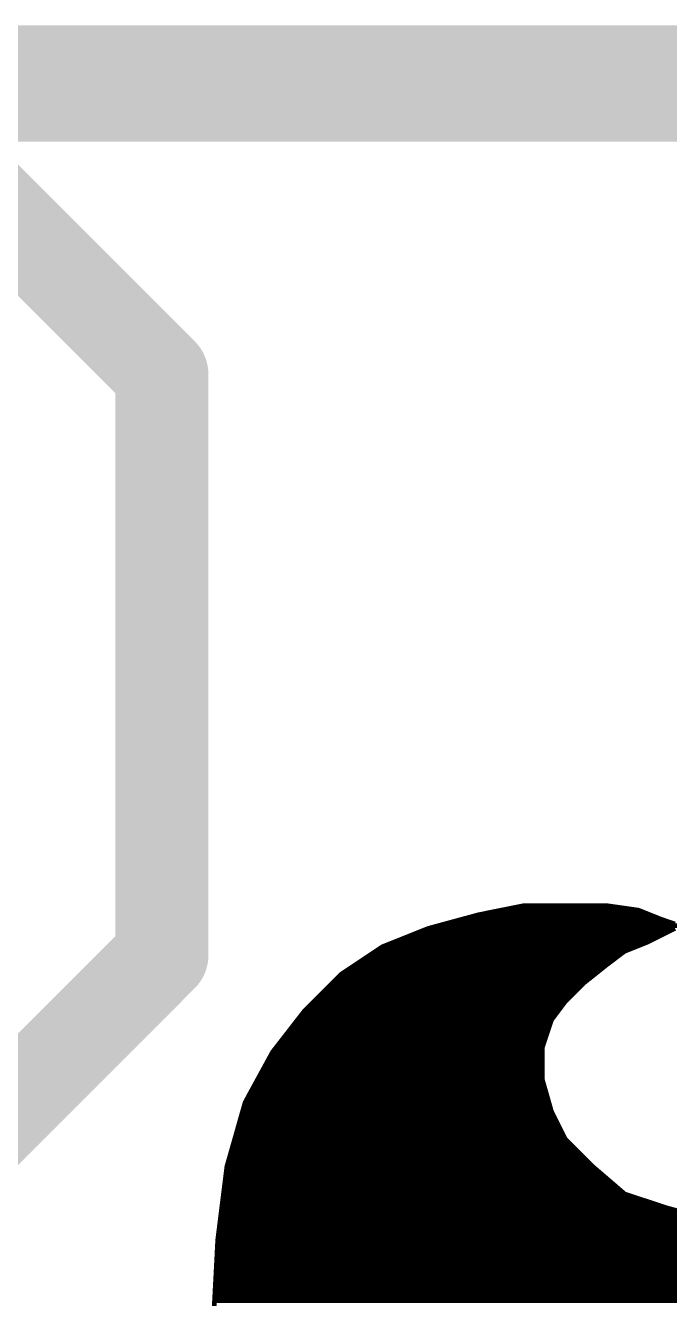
# Model space of a CAD drawing. Extents: x -0.1 to 23, y -0.1 to 23.
# Drawn here: x 17.482 to 18.89, y 20.205 to 22.987 of the extents above; entities that cross this region are included whole.
import ezdxf

# ---------------------------------------------------------------- set-up
doc = ezdxf.new("R2010")
doc.units = 0
for name, color, linetype in [('1', 12, 'CONTINUOUS'), ('16', 132, 'CONTINUOUS'), ('20', 53, 'CONTINUOUS'), ('21', 253, 'CONTINUOUS')]:
    doc.layers.add(name, color=color, linetype=linetype)

msp = doc.modelspace()

# ---------------------------------------------------------------- linework, layer by layer
at = {"layer": '1', "const_width": 0.254}
msp.add_lwpolyline([(22.86, 22.86), (0, 22.86)], dxfattribs=at)
at = {"layer": '16', "const_width": 0.254}
msp.add_lwpolyline([(22.86, 22.86), (0, 22.86)], dxfattribs=at)
at = {"layer": '20', "const_width": 0.2032}
msp.add_lwpolyline([(22.86, 22.86), (0, 22.86)], dxfattribs=at)
at = {"layer": '21'}
for points, const_width in [([(17.145, 22.86), (17.78, 22.225)], 0.2032), ([(17.78, 22.225), (17.78, 20.955)], 0.2032), ([(18.5719, 21.0638), (18.4719, 21.0437)], 0.01), ([(18.5531, 21.06), (18.7781, 21.06)], 0.01), ([(18.7519, 21.0638), (18.5719, 21.0638)], 0.01), ([(18.8219, 21.0538), (18.7519, 21.0638)], 0.01), ([(17.78, 20.955), (17.145, 20.32)], 0.2032), ([(18.4719, 21.0437), (18.3619, 21.0138)], 0.01), ([(18.4215, 21.03), (18.8831, 21.03)], 0.01), ([(18.4581, 21.04), (18.8562, 21.04)], 0.01), ([(18.5031, 21.05), (18.8313, 21.05)], 0.01), ([(18.8719, 21.0338), (18.8219, 21.0538)], 0.01), ([(18.9019, 21.0237), (18.8719, 21.0338)], 0.01), ([(18.3619, 21.0138), (18.2619, 20.9738)], 0.01), ([(18.3275, 21), (18.8744, 21)], 0.01), ([(18.3525, 21.01), (18.8944, 21.01)], 0.01), ([(18.3848, 21.02), (18.9081, 21.02)], 0.01), ([(18.8419, 20.9838), (18.8819, 21.0038)], 0.01), ([(18.8819, 21.0038), (18.9019, 21.0138)], 0.01), ([(18.2619, 20.9738), (18.1719, 20.9138)], 0.01), ([(18.2775, 20.98), (18.8325, 20.98)], 0.01), ([(18.3025, 20.99), (18.8544, 20.99)], 0.01), ([(18.7919, 20.9638), (18.8419, 20.9838)], 0.01), ([(18.2263, 20.95), (18.7735, 20.95)], 0.01), ([(18.2413, 20.96), (18.7869, 20.96)], 0.01), ([(18.2563, 20.97), (18.8075, 20.97)], 0.01), ([(18.7519, 20.9337), (18.7919, 20.9638)], 0.01), ([(18.1813, 20.92), (18.7347, 20.92)], 0.01), ([(18.1962, 20.93), (18.7472, 20.93)], 0.01), ([(18.2112, 20.94), (18.7602, 20.94)], 0.01), ([(18.7019, 20.8938), (18.7519, 20.9337)], 0.01), ([(18.1719, 20.9138), (18.0919, 20.8338)], 0.01), ([(18.1481, 20.89), (18.6981, 20.89)], 0.01), ([(18.1581, 20.9), (18.7097, 20.9)], 0.01), ([(18.1681, 20.91), (18.7222, 20.91)], 0.01), ([(18.6619, 20.8538), (18.7019, 20.8938)], 0.01), ([(18.1281, 20.87), (18.6781, 20.87)], 0.01), ([(18.1381, 20.88), (18.6881, 20.88)], 0.01), ([(18.0919, 20.8338), (18.0219, 20.7438)], 0.01), ([(18.0981, 20.84), (18.6516, 20.84)], 0.01), ([(18.1081, 20.85), (18.6591, 20.85)], 0.01), ([(18.1181, 20.86), (18.6681, 20.86)], 0.01), ([(18.6319, 20.8138), (18.6619, 20.8538)], 0.01), ([(18.0734, 20.81), (18.6306, 20.81)], 0.01), ([(18.0812, 20.82), (18.6366, 20.82)], 0.01), ([(18.089, 20.83), (18.6441, 20.83)], 0.01), ([(18.6119, 20.7538), (18.6319, 20.8138)], 0.01), ([(18.0501, 20.78), (18.6206, 20.78)], 0.01), ([(18.0579, 20.79), (18.624, 20.79)], 0.01), ([(18.0656, 20.8), (18.6273, 20.8)], 0.01), ([(18.0267, 20.75), (18.6119, 20.75)], 0.01), ([(18.0345, 20.76), (18.614, 20.76)], 0.01), ([(18.0423, 20.77), (18.6173, 20.77)], 0.01), ([(18.6119, 20.6837), (18.6119, 20.7538)], 0.01), ([(18.0219, 20.7438), (17.9619, 20.6338)], 0.01), ([(18.0144, 20.73), (18.6119, 20.73)], 0.01), ([(18.0198, 20.74), (18.6119, 20.74)], 0.01), ([(17.998, 20.7), (18.6119, 20.7)], 0.01), ([(18.0035, 20.71), (18.6119, 20.71)], 0.01), ([(18.0089, 20.72), (18.6119, 20.72)], 0.01), ([(17.9817, 20.67), (18.6158, 20.67)], 0.01), ([(17.9871, 20.68), (18.6129, 20.68)], 0.01), ([(17.9926, 20.69), (18.6119, 20.69)], 0.01), ([(18.6319, 20.6137), (18.6119, 20.6837)], 0.01), ([(17.9653, 20.64), (18.6244, 20.64)], 0.01), ([(17.9707, 20.65), (18.6215, 20.65)], 0.01), ([(17.9762, 20.66), (18.6187, 20.66)], 0.01), ([(17.9619, 20.6338), (17.9219, 20.4938)], 0.01), ([(17.9551, 20.61), (18.6337, 20.61)], 0.01), ([(17.9579, 20.62), (18.6301, 20.62)], 0.01), ([(17.9608, 20.63), (18.6272, 20.63)], 0.01), ([(18.6619, 20.5538), (18.6319, 20.6137)], 0.01), ([(17.9494, 20.59), (18.6438, 20.59)], 0.01), ([(17.9522, 20.6), (18.6388, 20.6)], 0.01), ([(17.9408, 20.56), (18.6588, 20.56)], 0.01), ([(17.9437, 20.57), (18.6538, 20.57)], 0.01), ([(17.9465, 20.58), (18.6487, 20.58)], 0.01), ([(17.9322, 20.53), (18.6856, 20.53)], 0.01), ([(17.9351, 20.54), (18.6756, 20.54)], 0.01), ([(17.9379, 20.55), (18.6656, 20.55)], 0.01), ([(18.7219, 20.4938), (18.6619, 20.5538)], 0.01), ([(17.9237, 20.5), (18.7156, 20.5)], 0.01), ([(17.9265, 20.51), (18.7056, 20.51)], 0.01), ([(17.9294, 20.52), (18.6956, 20.52)], 0.01), ([(17.9219, 20.4938), (17.9019, 20.3338)], 0.01), ([(17.9202, 20.48), (18.7379, 20.48)], 0.01), ([(17.9214, 20.49), (18.7263, 20.49)], 0.01), ([(18.7919, 20.4337), (18.7219, 20.4938)], 0.01), ([(17.9164, 20.45), (18.7729, 20.45)], 0.01), ([(17.9177, 20.46), (18.7613, 20.46)], 0.01), ([(17.9189, 20.47), (18.7496, 20.47)], 0.01), ([(17.9127, 20.42), (18.8331, 20.42)], 0.01), ([(17.9139, 20.43), (18.8031, 20.43)], 0.01), ([(17.9152, 20.44), (18.7846, 20.44)], 0.01), ([(18.8819, 20.4038), (18.7919, 20.4337)], 0.01), ([(17.9089, 20.39), (18.9323, 20.39)], 0.01), ([(17.9102, 20.4), (18.8956, 20.4)], 0.01), ([(17.9114, 20.41), (18.8631, 20.41)], 0.01), ([(18.9919, 20.3738), (18.8819, 20.4038)], 0.01), ([(17.9052, 20.36), (21.2453, 20.36)], 0.01), ([(17.9064, 20.37), (21.2481, 20.37)], 0.01), ([(17.9077, 20.38), (18.969, 20.38)], 0.01), ([(17.9019, 20.3338), (17.8919, 20.1438)], 0.01), ([(17.9027, 20.34), (21.2397, 20.34)], 0.01), ([(17.9039, 20.35), (21.2425, 20.35)], 0.01), ([(17.9006, 20.31), (21.2314, 20.31)], 0.01), ([(17.9012, 20.32), (21.2342, 20.32)], 0.01), ([(17.9017, 20.33), (21.2369, 20.33)], 0.01), ([(17.899, 20.28), (21.2231, 20.28)], 0.01), ([(17.8996, 20.29), (21.2258, 20.29)], 0.01), ([(17.9001, 20.3), (21.2286, 20.3)], 0.01), ([(17.8975, 20.25), (21.2147, 20.25)], 0.01), ([(17.898, 20.26), (21.2175, 20.26)], 0.01), ([(17.8985, 20.27), (21.2203, 20.27)], 0.01), ([(17.8964, 20.23), (21.2092, 20.23)], 0.01), ([(17.8969, 20.24), (21.2119, 20.24)], 0.01), ([(17.8948, 20.2), (21.2008, 20.2)], 0.01), ([(17.8954, 20.21), (21.2036, 20.21)], 0.01), ([(17.8959, 20.22), (21.2064, 20.22)], 0.01)]:
    msp.add_lwpolyline(points, dxfattribs=dict(at, const_width=const_width))
for points, const_width in [([(17.8308, 22.225, 1), (17.7292, 22.225)], 0.1016), ([(17.7441, 22.1891, 1), (17.8159, 22.2609)], 0.1016), ([(18.5531, 21.0625, 1), (18.5531, 21.0575)], 0.005), ([(18.5719, 21.0663, 1), (18.5719, 21.0613)], 0.005), ([(18.5724, 21.0613, 1), (18.5714, 21.0662)], 0.005), ([(18.7522, 21.0662, 1), (18.7515, 21.0613)], 0.005), ([(18.7519, 21.0613, 1), (18.7519, 21.0663)], 0.005), ([(18.7781, 21.0575, 1), (18.7781, 21.0625)], 0.005), ([(17.8159, 20.9191, 1), (17.7441, 20.9909)], 0.1016), ([(18.4215, 21.0325, 1), (18.4215, 21.0275)], 0.005), ([(18.4581, 21.0425, 1), (18.4581, 21.0375)], 0.005), ([(18.4714, 21.0462, 1), (18.4724, 21.0413)], 0.005), ([(18.4725, 21.0413, 1), (18.4712, 21.0462)], 0.005), ([(18.5031, 21.0525, 1), (18.5031, 21.0475)], 0.005), ([(18.8228, 21.0561, 1), (18.8209, 21.0514)], 0.005), ([(18.8215, 21.0513, 1), (18.8222, 21.0562)], 0.005), ([(18.8313, 21.0475, 1), (18.8313, 21.0525)], 0.005), ([(18.8562, 21.0375, 1), (18.8562, 21.0425)], 0.005), ([(18.8727, 21.0361, 1), (18.8711, 21.0314)], 0.005), ([(18.8709, 21.0314, 1), (18.8728, 21.0361)], 0.005), ([(18.8831, 21.0275, 1), (18.8831, 21.0325)], 0.005), ([(17.7292, 20.955, 1), (17.8308, 20.955)], 0.1016), ([(18.3275, 21.0025, 1), (18.3275, 20.9975)], 0.005), ([(18.3525, 21.0125, 1), (18.3525, 21.0075)], 0.005), ([(18.3612, 21.0162, 1), (18.3625, 21.0113)], 0.005), ([(18.3628, 21.0114, 1), (18.3609, 21.0161)], 0.005), ([(18.3848, 21.0225, 1), (18.3848, 21.0175)], 0.005), ([(18.8744, 20.9975, 1), (18.8744, 21.0025)], 0.005), ([(18.8808, 21.006, 1), (18.883, 21.0015)], 0.005), ([(18.883, 21.0015, 1), (18.8808, 21.006)], 0.005), ([(18.2609, 20.9761, 1), (18.2628, 20.9714)], 0.005), ([(18.2633, 20.9717, 1), (18.2605, 20.9758)], 0.005), ([(18.2775, 20.9825, 1), (18.2775, 20.9775)], 0.005), ([(18.3025, 20.9925, 1), (18.3025, 20.9875)], 0.005), ([(18.8325, 20.9775, 1), (18.8325, 20.9825)], 0.005), ([(18.8408, 20.986, 1), (18.843, 20.9815)], 0.005), ([(18.8428, 20.9814, 1), (18.8409, 20.9861)], 0.005), ([(18.8544, 20.9875, 1), (18.8544, 20.9925)], 0.005), ([(18.2263, 20.9525, 1), (18.2263, 20.9475)], 0.005), ([(18.2413, 20.9625, 1), (18.2413, 20.9575)], 0.005), ([(18.2563, 20.9725, 1), (18.2563, 20.9675)], 0.005), ([(18.7735, 20.9475, 1), (18.7735, 20.9525)], 0.005), ([(18.7869, 20.9575, 1), (18.7869, 20.9625)], 0.005), ([(18.7909, 20.9661, 1), (18.7928, 20.9614)], 0.005), ([(18.7934, 20.9618, 1), (18.7904, 20.9657)], 0.005), ([(18.8075, 20.9675, 1), (18.8075, 20.9725)], 0.005), ([(18.1813, 20.9225, 1), (18.1813, 20.9175)], 0.005), ([(18.1962, 20.9325, 1), (18.1962, 20.9275)], 0.005), ([(18.2112, 20.9425, 1), (18.2112, 20.9375)], 0.005), ([(18.7347, 20.9175, 1), (18.7347, 20.9225)], 0.005), ([(18.7472, 20.9275, 1), (18.7472, 20.9325)], 0.005), ([(18.7504, 20.9357, 1), (18.7534, 20.9318)], 0.005), ([(18.7534, 20.9318, 1), (18.7503, 20.9357)], 0.005), ([(18.7602, 20.9375, 1), (18.7602, 20.9425)], 0.005), ([(18.1481, 20.8925, 1), (18.1481, 20.8875)], 0.005), ([(18.1581, 20.9025, 1), (18.1581, 20.8975)], 0.005), ([(18.1681, 20.9125, 1), (18.1681, 20.9075)], 0.005), ([(18.1705, 20.9158, 1), (18.1733, 20.9117)], 0.005), ([(18.1736, 20.912, 1), (18.1701, 20.9155)], 0.005), ([(18.6981, 20.8875, 1), (18.6981, 20.8925)], 0.005), ([(18.7003, 20.8957, 1), (18.7034, 20.8918)], 0.005), ([(18.7036, 20.892, 1), (18.7001, 20.8955)], 0.005), ([(18.7097, 20.8975, 1), (18.7097, 20.9025)], 0.005), ([(18.7222, 20.9075, 1), (18.7222, 20.9125)], 0.005), ([(18.1281, 20.8725, 1), (18.1281, 20.8675)], 0.005), ([(18.1381, 20.8825, 1), (18.1381, 20.8775)], 0.005), ([(18.6781, 20.8675, 1), (18.6781, 20.8725)], 0.005), ([(18.6881, 20.8775, 1), (18.6881, 20.8825)], 0.005), ([(18.0901, 20.8355, 1), (18.0936, 20.832)], 0.005), ([(18.0938, 20.8322, 1), (18.0899, 20.8353)], 0.005), ([(18.0981, 20.8425, 1), (18.0981, 20.8375)], 0.005), ([(18.1081, 20.8525, 1), (18.1081, 20.8475)], 0.005), ([(18.1181, 20.8625, 1), (18.1181, 20.8575)], 0.005), ([(18.6516, 20.8375, 1), (18.6516, 20.8425)], 0.005), ([(18.6591, 20.8475, 1), (18.6591, 20.8525)], 0.005), ([(18.6601, 20.8555, 1), (18.6636, 20.852)], 0.005), ([(18.6639, 20.8523, 1), (18.6599, 20.8553)], 0.005), ([(18.6681, 20.8575, 1), (18.6681, 20.8625)], 0.005), ([(18.0734, 20.8125, 1), (18.0734, 20.8075)], 0.005), ([(18.0812, 20.8225, 1), (18.0812, 20.8175)], 0.005), ([(18.089, 20.8325, 1), (18.089, 20.8275)], 0.005), ([(18.6299, 20.8153, 1), (18.6339, 20.8123)], 0.005), ([(18.6342, 20.813, 1), (18.6295, 20.8145)], 0.005), ([(18.6306, 20.8075, 1), (18.6306, 20.8125)], 0.005), ([(18.6366, 20.8175, 1), (18.6366, 20.8225)], 0.005), ([(18.6441, 20.8275, 1), (18.6441, 20.8325)], 0.005), ([(18.0501, 20.7825, 1), (18.0501, 20.7775)], 0.005), ([(18.0579, 20.7925, 1), (18.0579, 20.7875)], 0.005), ([(18.0656, 20.8025, 1), (18.0656, 20.7975)], 0.005), ([(18.6206, 20.7775, 1), (18.6206, 20.7825)], 0.005), ([(18.624, 20.7875, 1), (18.624, 20.7925)], 0.005), ([(18.6273, 20.7975, 1), (18.6273, 20.8025)], 0.005), ([(18.0267, 20.7525, 1), (18.0267, 20.7475)], 0.005), ([(18.0345, 20.7625, 1), (18.0345, 20.7575)], 0.005), ([(18.0423, 20.7725, 1), (18.0423, 20.7675)], 0.005), ([(18.6144, 20.7538, 1), (18.6094, 20.7538)], 0.005), ([(18.6095, 20.7545, 1), (18.6142, 20.753)], 0.005), ([(18.6119, 20.7475, 1), (18.6119, 20.7525)], 0.005), ([(18.614, 20.7575, 1), (18.614, 20.7625)], 0.005), ([(18.6173, 20.7675, 1), (18.6173, 20.7725)], 0.005), ([(18.0144, 20.7325, 1), (18.0144, 20.7275)], 0.005), ([(18.0198, 20.7425, 1), (18.0198, 20.7375)], 0.005), ([(18.0199, 20.7453, 1), (18.0238, 20.7422)], 0.005), ([(18.0241, 20.7426, 1), (18.0197, 20.7449)], 0.005), ([(18.6119, 20.7375, 1), (18.6119, 20.7425)], 0.005), ([(18.6119, 20.7275, 1), (18.6119, 20.7325)], 0.005), ([(17.998, 20.7025, 1), (17.998, 20.6975)], 0.005), ([(18.0035, 20.7125, 1), (18.0035, 20.7075)], 0.005), ([(18.0089, 20.7225, 1), (18.0089, 20.7175)], 0.005), ([(18.6119, 20.7175, 1), (18.6119, 20.7225)], 0.005), ([(18.6119, 20.7075, 1), (18.6119, 20.7125)], 0.005), ([(18.6119, 20.6975, 1), (18.6119, 20.7025)], 0.005), ([(17.9817, 20.6725, 1), (17.9817, 20.6675)], 0.005), ([(17.9871, 20.6825, 1), (17.9871, 20.6775)], 0.005), ([(17.9926, 20.6925, 1), (17.9926, 20.6875)], 0.005), ([(18.6143, 20.6844, 1), (18.6095, 20.6831)], 0.005), ([(18.6094, 20.6837, 1), (18.6144, 20.6837)], 0.005), ([(18.6119, 20.6875, 1), (18.6119, 20.6925)], 0.005), ([(18.6129, 20.6775, 1), (18.6129, 20.6825)], 0.005), ([(18.6158, 20.6675, 1), (18.6158, 20.6725)], 0.005), ([(17.9653, 20.6425, 1), (17.9653, 20.6375)], 0.005), ([(17.9707, 20.6525, 1), (17.9707, 20.6475)], 0.005), ([(17.9762, 20.6625, 1), (17.9762, 20.6575)], 0.005), ([(18.6187, 20.6575, 1), (18.6187, 20.6625)], 0.005), ([(18.6215, 20.6475, 1), (18.6215, 20.6525)], 0.005), ([(18.6244, 20.6375, 1), (18.6244, 20.6425)], 0.005), ([(17.9551, 20.6125, 1), (17.9551, 20.6075)], 0.005), ([(17.9579, 20.6225, 1), (17.9579, 20.6175)], 0.005), ([(17.9608, 20.6325, 1), (17.9608, 20.6275)], 0.005), ([(17.9597, 20.6349, 1), (17.9641, 20.6326)], 0.005), ([(17.9643, 20.6331, 1), (17.9595, 20.6344)], 0.005), ([(18.6272, 20.6275, 1), (18.6272, 20.6325)], 0.005), ([(18.6341, 20.6149, 1), (18.6296, 20.6126)], 0.005), ([(18.6295, 20.6131, 1), (18.6343, 20.6144)], 0.005), ([(18.6301, 20.6175, 1), (18.6301, 20.6225)], 0.005), ([(18.6337, 20.6075, 1), (18.6337, 20.6125)], 0.005), ([(17.9494, 20.5925, 1), (17.9494, 20.5875)], 0.005), ([(17.9522, 20.6025, 1), (17.9522, 20.5975)], 0.005), ([(18.6388, 20.5975, 1), (18.6388, 20.6025)], 0.005), ([(18.6438, 20.5875, 1), (18.6438, 20.5925)], 0.005), ([(17.9408, 20.5625, 1), (17.9408, 20.5575)], 0.005), ([(17.9437, 20.5725, 1), (17.9437, 20.5675)], 0.005), ([(17.9465, 20.5825, 1), (17.9465, 20.5775)], 0.005), ([(18.6487, 20.5775, 1), (18.6487, 20.5825)], 0.005), ([(18.6538, 20.5675, 1), (18.6538, 20.5725)], 0.005), ([(18.6588, 20.5575, 1), (18.6588, 20.5625)], 0.005), ([(17.9322, 20.5325, 1), (17.9322, 20.5275)], 0.005), ([(17.9351, 20.5425, 1), (17.9351, 20.5375)], 0.005), ([(17.9379, 20.5525, 1), (17.9379, 20.5475)], 0.005), ([(18.6636, 20.5555, 1), (18.6601, 20.552)], 0.005), ([(18.6596, 20.5526, 1), (18.6641, 20.5549)], 0.005), ([(18.6656, 20.5475, 1), (18.6656, 20.5525)], 0.005), ([(18.6756, 20.5375, 1), (18.6756, 20.5425)], 0.005), ([(18.6856, 20.5275, 1), (18.6856, 20.5325)], 0.005), ([(17.9237, 20.5025, 1), (17.9237, 20.4975)], 0.005), ([(17.9265, 20.5125, 1), (17.9265, 20.5075)], 0.005), ([(17.9294, 20.5225, 1), (17.9294, 20.5175)], 0.005), ([(18.6956, 20.5175, 1), (18.6956, 20.5225)], 0.005), ([(18.7056, 20.5075, 1), (18.7056, 20.5125)], 0.005), ([(18.7156, 20.4975, 1), (18.7156, 20.5025)], 0.005), ([(17.9202, 20.4825, 1), (17.9202, 20.4775)], 0.005), ([(17.9214, 20.4925, 1), (17.9214, 20.4875)], 0.005), ([(17.9244, 20.4934, 1), (17.9194, 20.4941)], 0.005), ([(17.9195, 20.4944, 1), (17.9243, 20.4931)], 0.005), ([(18.7235, 20.4956, 1), (18.7202, 20.4919)], 0.005), ([(18.7201, 20.492, 1), (18.7236, 20.4955)], 0.005), ([(18.7263, 20.4875, 1), (18.7263, 20.4925)], 0.005), ([(18.7379, 20.4775, 1), (18.7379, 20.4825)], 0.005), ([(17.9164, 20.4525, 1), (17.9164, 20.4475)], 0.005), ([(17.9177, 20.4625, 1), (17.9177, 20.4575)], 0.005), ([(17.9189, 20.4725, 1), (17.9189, 20.4675)], 0.005), ([(18.7496, 20.4675, 1), (18.7496, 20.4725)], 0.005), ([(18.7613, 20.4575, 1), (18.7613, 20.4625)], 0.005), ([(18.7729, 20.4475, 1), (18.7729, 20.4525)], 0.005), ([(17.9127, 20.4225, 1), (17.9127, 20.4175)], 0.005), ([(17.9139, 20.4325, 1), (17.9139, 20.4275)], 0.005), ([(17.9152, 20.4425, 1), (17.9152, 20.4375)], 0.005), ([(18.7846, 20.4375, 1), (18.7846, 20.4425)], 0.005), ([(18.7927, 20.4361, 1), (18.7911, 20.4314)], 0.005), ([(18.7902, 20.4319, 1), (18.7935, 20.4356)], 0.005), ([(18.8031, 20.4275, 1), (18.8031, 20.4325)], 0.005), ([(18.8331, 20.4175, 1), (18.8331, 20.4225)], 0.005), ([(17.9089, 20.3925, 1), (17.9089, 20.3875)], 0.005), ([(17.9102, 20.4025, 1), (17.9102, 20.3975)], 0.005), ([(17.9114, 20.4125, 1), (17.9114, 20.4075)], 0.005), ([(18.8631, 20.4075, 1), (18.8631, 20.4125)], 0.005), ([(18.8825, 20.4062, 1), (18.8812, 20.4013)], 0.005), ([(18.8811, 20.4014, 1), (18.8827, 20.4061)], 0.005), ([(17.9052, 20.3625, 1), (17.9052, 20.3575)], 0.005), ([(17.9064, 20.3725, 1), (17.9064, 20.3675)], 0.005), ([(17.9077, 20.3825, 1), (17.9077, 20.3775)], 0.005), ([(17.9044, 20.3336, 1), (17.8994, 20.3339)], 0.005), ([(17.8994, 20.3341, 1), (17.9044, 20.3334)], 0.005), ([(17.9027, 20.3425, 1), (17.9027, 20.3375)], 0.005), ([(17.9039, 20.3525, 1), (17.9039, 20.3475)], 0.005), ([(17.9006, 20.3125, 1), (17.9006, 20.3075)], 0.005), ([(17.9012, 20.3225, 1), (17.9012, 20.3175)], 0.005), ([(17.9017, 20.3325, 1), (17.9017, 20.3275)], 0.005), ([(17.899, 20.2825, 1), (17.899, 20.2775)], 0.005), ([(17.8996, 20.2925, 1), (17.8996, 20.2875)], 0.005), ([(17.9001, 20.3025, 1), (17.9001, 20.2975)], 0.005), ([(17.8975, 20.2525, 1), (17.8975, 20.2475)], 0.005), ([(17.898, 20.2625, 1), (17.898, 20.2575)], 0.005), ([(17.8985, 20.2725, 1), (17.8985, 20.2675)], 0.005), ([(17.8964, 20.2325, 1), (17.8964, 20.2275)], 0.005), ([(17.8969, 20.2425, 1), (17.8969, 20.2375)], 0.005), ([(17.8948, 20.2025, 1), (17.8948, 20.1975)], 0.005), ([(17.8954, 20.2125, 1), (17.8954, 20.2075)], 0.005), ([(17.8959, 20.2225, 1), (17.8959, 20.2175)], 0.005)]:
    msp.add_lwpolyline(points, format="xyb", dxfattribs=dict(at, const_width=const_width))

doc.saveas('drawing.dxf')
